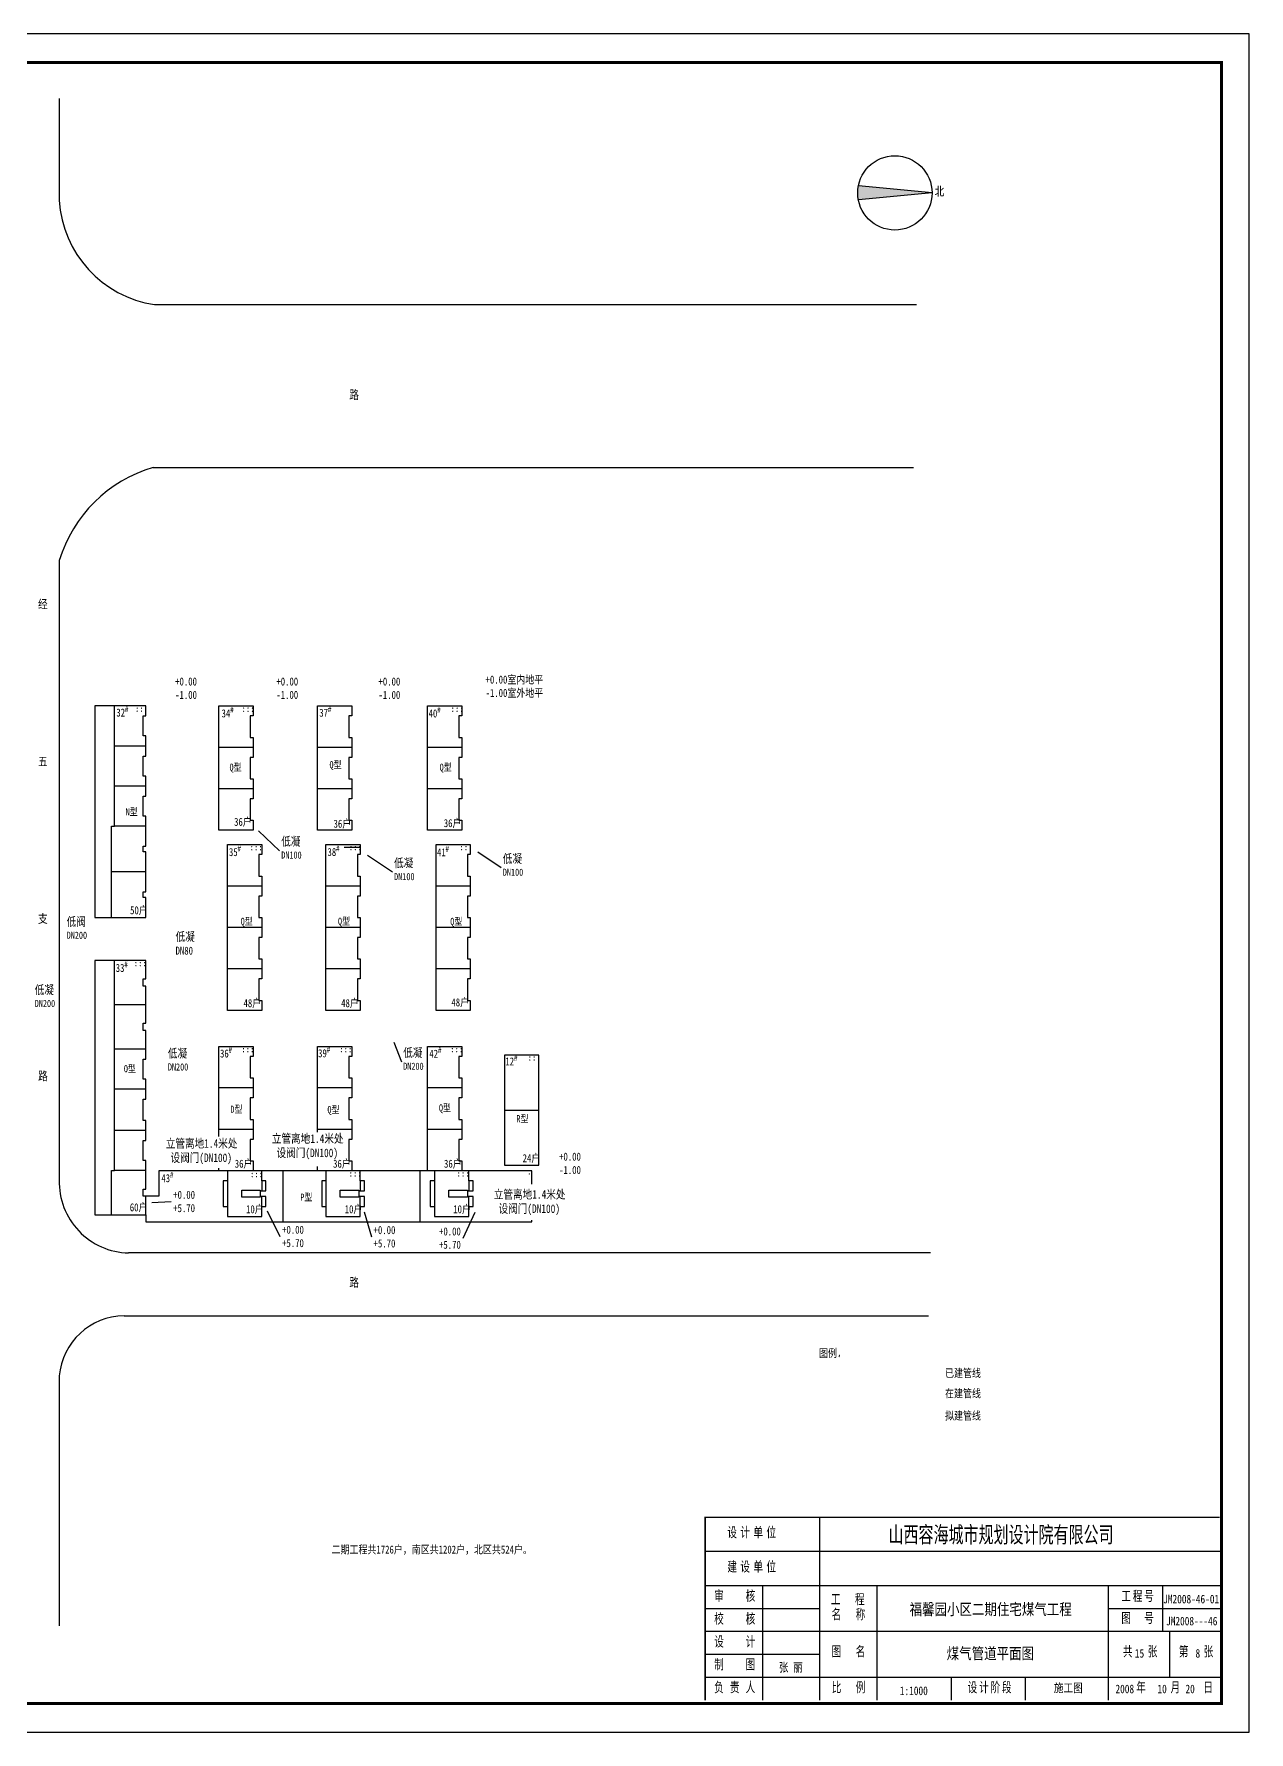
# Model space of a CAD drawing. Header units: millimetres. Extents: x 592308 to 1670214, y 1616300 to 2210300.
# Drawn here: x 1245091 to 1670214, y 1616300 to 2210300 of the extents above; entities that cross this region are included whole.
import ezdxf

# ---------------------------------------------------------------- set-up
doc = ezdxf.new("R2010")
doc.units = ezdxf.units.MM
doc.header["$LTSCALE"] = 1000
doc.layers.get('0').update_dxf_attribs({"color": 1})
doc.layers.add('O-TY', color=7, linetype='Continuous')
doc.styles.add('FSHZ', font='fszf', dxfattribs={"width": 0.8, "bigfont": 'fshz'})
doc.styles.add('HZ', font='rs.shx', dxfattribs={"width": 0.8, "bigfont": 'hztxt.shx'})
doc.styles.add('ST64S', font='ROMANS.shx', dxfattribs={"width": 0.85, "bigfont": 'ST64S.shx'})

# ---------------------------------------------------------------- blocks, each defined once
blk = doc.blocks.new('USERTQ')
for p, q in [((-140, 64), (-140, 0)), ((0, 52), (-180, 52)), ((0, 40), (-180, 40)), ((-160, 40), (-160, 0)), ((-120, 40), (-120, 0)), ((-39, 40), (-39, 0)), ((-20, 40), (-20, 24)), ((-140, 32), (-180, 32)), ((0, 32), (-39, 32)), ((0, 24), (-180, 24)), ((-17.5, 24), (-17.5, 8)), ((-140, 16), (-180, 16)), ((0, 8), (-180, 8)), ((-94, 8), (-94, 0)), ((-68, 8), (-68, 0))]:
    blk.add_line(p, q)
at = {"const_width": 0.5}
blk.add_lwpolyline([(0, 64), (-180, 64), (-180, 0)], dxfattribs=at)
for s, height, style, width, p in [('设 计 单 位', 4, 'FSHZ', 0.8, (-172.24, 56.62)), ('山西容海城市规划设计院有限公司', 6.5, 'ST64S', 0.85, (-115.86, 54.45)), ('建 设 单 位', 4, 'FSHZ', 0.8, (-172.24, 44.62)), ('审', 4, 'FSHZ', 0.8, (-176.85, 34.4)), ('核', 4, 'FSHZ', 0.8, (-165.85, 34.4)), ('工', 4, 'FSHZ', 0.8, (-136.03, 33.22)), ('程', 4, 'FSHZ', 0.8, (-127.61, 33.22)), ('工', 4, 'FSHZ', 0.8, (-34.4, 34.36)), ('程', 4, 'FSHZ', 0.8, (-30.4, 34.36)), ('号', 4, 'FSHZ', 0.8, (-26.4, 34.36)), ('校', 4, 'FSHZ', 0.8, (-176.85, 26.4)), ('核', 4, 'FSHZ', 0.8, (-165.85, 26.4)), ('名', 4, 'FSHZ', 0.8, (-135.78, 27.94)), ('称', 4, 'FSHZ', 0.8, (-127.36, 27.94)), ('图', 4, 'FSHZ', 0.8, (-34.4, 26.64)), ('号', 4, 'FSHZ', 0.8, (-26.4, 26.64)), ('设', 4, 'FSHZ', 0.8, (-176.85, 18.4)), ('计', 4, 'FSHZ', 0.8, (-165.85, 18.4)), ('图', 4, 'FSHZ', 0.8, (-135.78, 14.94)), ('名', 4, 'FSHZ', 0.8, (-127.36, 14.94)), ('共', 4, 'FSHZ', 0.8, (-33.84, 14.94)), ('张', 4, 'FSHZ', 0.8, (-25.16, 14.94)), ('第', 4, 'FSHZ', 0.8, (-14.29, 14.94)), ('张', 4, 'FSHZ', 0.8, (-5.61, 14.94)), ('制', 4, 'FSHZ', 0.8, (-176.85, 10.4)), ('图', 4, 'FSHZ', 0.8, (-165.85, 10.4)), ('比', 4, 'FSHZ', 0.8, (-135.74, 2.4)), ('例', 4, 'FSHZ', 0.8, (-127.33, 2.4)), ('设', 4, 'FSHZ', 0.8, (-88.17, 2.4)), ('计', 4, 'FSHZ', 0.8, (-84.17, 2.4)), ('阶', 4, 'FSHZ', 0.8, (-80.17, 2.4)), ('段', 4, 'FSHZ', 0.8, (-76.17, 2.4)), ('年', 4, 'FSHZ', 0.8, (-29.17, 2.4)), ('月', 4, 'FSHZ', 0.8, (-17.17, 2.4)), ('日', 4, 'FSHZ', 0.8, (-5.7, 2.4))]:
    blk.add_text(s, height=height, dxfattribs=dict(style=style, width=width)).set_placement(p)
at = {"color": 7, "style": 'FSHZ', "width": 0.8}
for s, p in [('负', (-176.85, 2.4)), ('责', (-171.35, 2.4)), ('人', (-165.85, 2.4))]:
    blk.add_text(s, height=4, dxfattribs=at).set_placement(p)
blk = doc.blocks.new('zbz2')
for q in [(-2.45, -12.77), (2.45, -12.77)]:
    blk.add_line((0, 13), q)
blk.add_circle((0, 0), 13)
blk.add_solid([(0, 13), (2.45, -12.77), (-2.45, -12.77), (0, -13)])

msp = doc.modelspace()

# ---------------------------------------------------------------- linework, layer by layer
at = {"color": 7}
for p, q in [((1670214, 2210300), (592308, 2210300)), ((1670214, 1616300), (1670214, 2210300)), ((592308, 1616300), (1670214, 1616300))]:
    msp.add_line(p, q, dxfattribs=at)
at = {"color": 7, "const_width": 1000}
msp.add_lwpolyline([(1660608, 2200300), (602308, 2200300), (602308, 1626300), (1660608, 1626300)], close=True, dxfattribs=at)
at = {"layer": 'O-TY', "color": 7}
for p, q in [((1253964, 2187698), (1253964, 2152048)), ((1287270, 2115623), (1553925, 2115623)), ((1286799, 2058623), (1552871, 2058623)), ((1253964, 2026124), (1253964, 1809406)), ((1284264, 1975223), (1266364, 1975223)), ((1266364, 1975223), (1266364, 1901223)), ((1273264, 1933223), (1273264, 1975223)), ((1284264, 1971723), (1284264, 1975223)), ((1309764, 1975223), (1321764, 1975223)), ((1309764, 1931723), (1309764, 1975223)), ((1321764, 1975223), (1321764, 1971723)), ((1344264, 1931723), (1344264, 1975223)), ((1344264, 1975223), (1356264, 1975223)), ((1356264, 1975223), (1356264, 1971723)), ((1382764, 1975223), (1394764, 1975223)), ((1382764, 1931723), (1382764, 1975223)), ((1394764, 1975223), (1394764, 1971723)), ((1283264, 1964723), (1283264, 1971723)), ((1283264, 1971723), (1284264, 1971723)), ((1320764, 1971723), (1320764, 1964223)), ((1321764, 1971723), (1320764, 1971723)), ((1356264, 1971723), (1355264, 1971723)), ((1355264, 1971723), (1355264, 1964223)), ((1393764, 1971723), (1393764, 1964223)), ((1394764, 1971723), (1393764, 1971723)), ((1284264, 1961223), (1273264, 1961223)), ((1284264, 1964723), (1283264, 1964723)), ((1284264, 1961223), (1284264, 1964723)), ((1284264, 1957723), (1284264, 1961223)), ((1321764, 1960723), (1309764, 1960723)), ((1320764, 1964223), (1321764, 1964223)), ((1321764, 1964223), (1321764, 1960723)), ((1321764, 1960723), (1321764, 1957223)), ((1356264, 1960723), (1344264, 1960723)), ((1355264, 1964223), (1356264, 1964223)), ((1356264, 1964223), (1356264, 1960723)), ((1356264, 1960723), (1356264, 1957223)), ((1394764, 1960723), (1382764, 1960723)), ((1393764, 1964223), (1394764, 1964223)), ((1394764, 1964223), (1394764, 1960723)), ((1394764, 1960723), (1394764, 1957223)), ((1283264, 1950723), (1283264, 1957723)), ((1283264, 1957723), (1284264, 1957723)), ((1320764, 1957223), (1320764, 1949723)), ((1321764, 1957223), (1320764, 1957223)), ((1356264, 1957223), (1355264, 1957223)), ((1355264, 1957223), (1355264, 1949723)), ((1393764, 1957223), (1393764, 1949723)), ((1394764, 1957223), (1393764, 1957223)), ((1284264, 1950723), (1283264, 1950723)), ((1284264, 1947223), (1284264, 1950723)), ((1320764, 1949723), (1321764, 1949723)), ((1321764, 1949723), (1321764, 1946223)), ((1355264, 1949723), (1356264, 1949723)), ((1356264, 1949723), (1356264, 1946223)), ((1393764, 1949723), (1394764, 1949723)), ((1394764, 1949723), (1394764, 1946223)), ((1284264, 1947223), (1273264, 1947223)), ((1283264, 1936723), (1283264, 1943723)), ((1283264, 1943723), (1284264, 1943723)), ((1284264, 1943723), (1284264, 1947223)), ((1321764, 1946223), (1309764, 1946223)), ((1320764, 1942723), (1320764, 1935223)), ((1321764, 1942723), (1320764, 1942723)), ((1321764, 1946223), (1321764, 1942723)), ((1356264, 1946223), (1344264, 1946223)), ((1356264, 1942723), (1355264, 1942723)), ((1355264, 1942723), (1355264, 1935223)), ((1356264, 1946223), (1356264, 1942723)), ((1394764, 1946223), (1382764, 1946223)), ((1393764, 1942723), (1393764, 1935223)), ((1394764, 1942723), (1393764, 1942723)), ((1394764, 1946223), (1394764, 1942723)), ((1284264, 1936723), (1283264, 1936723)), ((1284264, 1933223), (1284264, 1936723)), ((1272264, 1901223), (1272264, 1933223)), ((1272264, 1933223), (1273264, 1933223)), ((1284264, 1933223), (1273264, 1933223)), ((1284264, 1926223), (1284264, 1933223)), ((1321764, 1931723), (1309764, 1931723)), ((1320764, 1935223), (1321764, 1935223)), ((1321764, 1935223), (1321764, 1931723)), ((1331000, 1924586), (1323688, 1931498)), ((1356264, 1931723), (1344264, 1931723)), ((1355264, 1935223), (1356264, 1935223)), ((1356264, 1935223), (1356264, 1931723)), ((1394764, 1931723), (1382764, 1931723)), ((1393764, 1935223), (1394764, 1935223)), ((1394764, 1935223), (1394764, 1931723)), ((1283264, 1924223), (1283264, 1926223)), ((1283264, 1926223), (1284264, 1926223)), ((1312764, 1868723), (1312764, 1926723)), ((1312764, 1926723), (1324764, 1926723)), ((1324764, 1926723), (1324764, 1923223)), ((1347264, 1926723), (1359264, 1926723)), ((1347264, 1868723), (1347264, 1926723)), ((1359264, 1925723), (1353587, 1925723)), ((1359264, 1926723), (1359264, 1923223)), ((1385764, 1868723), (1385764, 1926723)), ((1385764, 1926723), (1397764, 1926723)), ((1397764, 1926723), (1397764, 1923223)), ((1284264, 1924223), (1283264, 1924223)), ((1284264, 1917223), (1284264, 1924223)), ((1324764, 1923223), (1323764, 1923223)), ((1323764, 1923223), (1323764, 1915723)), ((1358264, 1923223), (1358264, 1915723)), ((1359264, 1923223), (1358264, 1923223)), ((1370479, 1917042), (1361751, 1922967)), ((1397764, 1923223), (1396764, 1923223)), ((1396764, 1923223), (1396764, 1915723)), ((1408519, 1918567), (1400418, 1924084)), ((1284264, 1917223), (1272264, 1917223)), ((1284264, 1910223), (1284264, 1917223)), ((1323764, 1915723), (1324764, 1915723)), ((1324764, 1915723), (1324764, 1912223)), ((1358264, 1915723), (1359264, 1915723)), ((1359264, 1915723), (1359264, 1912223)), ((1396764, 1915723), (1397764, 1915723)), ((1397764, 1915723), (1397764, 1912223)), ((1283264, 1908223), (1283264, 1910223)), ((1283264, 1910223), (1284264, 1910223)), ((1284264, 1908223), (1283264, 1908223)), ((1284264, 1901223), (1284264, 1908223)), ((1324764, 1912223), (1312764, 1912223)), ((1324764, 1908723), (1323764, 1908723)), ((1323764, 1908723), (1323764, 1901223)), ((1324764, 1912223), (1324764, 1908723)), ((1359264, 1912223), (1347264, 1912223)), ((1358264, 1908723), (1358264, 1901223)), ((1359264, 1908723), (1358264, 1908723)), ((1359264, 1912223), (1359264, 1908723)), ((1397764, 1912223), (1385764, 1912223)), ((1397764, 1908723), (1396764, 1908723)), ((1396764, 1908723), (1396764, 1901223)), ((1397764, 1912223), (1397764, 1908723)), ((1266364, 1901223), (1272264, 1901223)), ((1272264, 1901223), (1284264, 1901223)), ((1323764, 1901223), (1324764, 1901223)), ((1324764, 1901223), (1324764, 1897723)), ((1358264, 1901223), (1359264, 1901223)), ((1359264, 1901223), (1359264, 1897723)), ((1396764, 1901223), (1397764, 1901223)), ((1397764, 1901223), (1397764, 1897723)), ((1324764, 1897723), (1312764, 1897723)), ((1324764, 1897723), (1324764, 1894223)), ((1359264, 1897723), (1347264, 1897723)), ((1359264, 1897723), (1359264, 1894223)), ((1397764, 1897723), (1385764, 1897723)), ((1397764, 1897723), (1397764, 1894223)), ((1324764, 1894223), (1323764, 1894223)), ((1323764, 1894223), (1323764, 1886723)), ((1358264, 1894223), (1358264, 1886723)), ((1359264, 1894223), (1358264, 1894223)), ((1397764, 1894223), (1396764, 1894223)), ((1396764, 1894223), (1396764, 1886723)), ((1272264, 1886223), (1266364, 1886223)), ((1266364, 1886223), (1266364, 1797223)), ((1284264, 1886223), (1272264, 1886223)), ((1273264, 1812723), (1273264, 1886223)), ((1284264, 1879723), (1284264, 1886223)), ((1324764, 1883223), (1312764, 1883223)), ((1323764, 1886723), (1324764, 1886723)), ((1324764, 1886723), (1324764, 1883223)), ((1324764, 1883223), (1324764, 1879723)), ((1359264, 1883223), (1347264, 1883223)), ((1358264, 1886723), (1359264, 1886723)), ((1359264, 1886723), (1359264, 1883223)), ((1359264, 1883223), (1359264, 1879723)), ((1397764, 1883223), (1385764, 1883223)), ((1396764, 1886723), (1397764, 1886723)), ((1397764, 1886723), (1397764, 1883223)), ((1397764, 1883223), (1397764, 1879723)), ((1283264, 1877223), (1283264, 1879723)), ((1283264, 1879723), (1284264, 1879723)), ((1284264, 1877223), (1283264, 1877223)), ((1284264, 1870723), (1284264, 1877223)), ((1324764, 1879723), (1323764, 1879723)), ((1323764, 1879723), (1323764, 1872223)), ((1358264, 1879723), (1358264, 1872223)), ((1359264, 1879723), (1358264, 1879723)), ((1397764, 1879723), (1396764, 1879723)), ((1396764, 1879723), (1396764, 1872223)), ((1323764, 1872223), (1324764, 1872223)), ((1324764, 1872223), (1324764, 1868723)), ((1358264, 1872223), (1359264, 1872223)), ((1359264, 1872223), (1359264, 1868723)), ((1396764, 1872223), (1397764, 1872223)), ((1397764, 1872223), (1397764, 1868723)), ((1284264, 1870723), (1273264, 1870723)), ((1284264, 1864223), (1284264, 1870723)), ((1324764, 1868723), (1312764, 1868723)), ((1359264, 1868723), (1347264, 1868723)), ((1397764, 1868723), (1385764, 1868723)), ((1283264, 1861723), (1283264, 1864223)), ((1283264, 1864223), (1284264, 1864223)), ((1284264, 1861723), (1283264, 1861723)), ((1284264, 1855223), (1284264, 1861723)), ((1284264, 1855223), (1273264, 1855223)), ((1284264, 1851723), (1284264, 1855223)), ((1309764, 1856123), (1321764, 1856123)), ((1309764, 1824632), (1309764, 1856123)), ((1321764, 1856123), (1321764, 1852623)), ((1344264, 1856123), (1356264, 1856123)), ((1344264, 1826116), (1344264, 1856123)), ((1356264, 1856123), (1356264, 1852623)), ((1371028, 1857585), (1373678, 1850702)), ((1382764, 1812623), (1382764, 1856123)), ((1382764, 1856123), (1394764, 1856123)), ((1394764, 1856123), (1394764, 1852623)), ((1283264, 1844723), (1283264, 1851723)), ((1283264, 1851723), (1284264, 1851723)), ((1321764, 1852623), (1320764, 1852623)), ((1320764, 1852623), (1320764, 1845123)), ((1355264, 1852623), (1355264, 1845123)), ((1356264, 1852623), (1355264, 1852623)), ((1394764, 1852623), (1393764, 1852623)), ((1393764, 1852623), (1393764, 1845123)), ((1421764, 1853123), (1409764, 1853123)), ((1409764, 1853123), (1409764, 1814623)), ((1421764, 1814623), (1421764, 1853123)), ((1284264, 1844723), (1283264, 1844723)), ((1284264, 1841223), (1284264, 1844723)), ((1321764, 1841623), (1309764, 1841623)), ((1320764, 1845123), (1321764, 1845123)), ((1321764, 1845123), (1321764, 1841623)), ((1321764, 1841623), (1321764, 1838123)), ((1356264, 1841623), (1344264, 1841623)), ((1355264, 1845123), (1356264, 1845123)), ((1356264, 1845123), (1356264, 1841623)), ((1356264, 1841623), (1356264, 1838123)), ((1394764, 1841623), (1382764, 1841623)), ((1393764, 1845123), (1394764, 1845123)), ((1394764, 1845123), (1394764, 1841623)), ((1394764, 1841623), (1394764, 1838123)), ((1284264, 1841223), (1273264, 1841223)), ((1283264, 1830223), (1283264, 1837723)), ((1283264, 1837723), (1284264, 1837723)), ((1284264, 1837723), (1284264, 1841223)), ((1321764, 1838123), (1320764, 1838123)), ((1320764, 1838123), (1320764, 1830623)), ((1355264, 1838123), (1355264, 1830623)), ((1356264, 1838123), (1355264, 1838123)), ((1394764, 1838123), (1393764, 1838123)), ((1393764, 1838123), (1393764, 1830623)), ((1284264, 1830223), (1283264, 1830223)), ((1284264, 1826723), (1284264, 1830223)), ((1284264, 1830223), (1284264, 1830222)), ((1320764, 1830623), (1321764, 1830623)), ((1321764, 1830623), (1321764, 1827123)), ((1355264, 1830623), (1356264, 1830623)), ((1356264, 1830623), (1356264, 1827123)), ((1393764, 1830623), (1394764, 1830623)), ((1394764, 1830623), (1394764, 1827123)), ((1409764, 1833873), (1421764, 1833873)), ((1266364, 1824192), (1266364, 1797223)), ((1284264, 1826723), (1273264, 1826723)), ((1284264, 1823223), (1284264, 1826723)), ((1321764, 1827123), (1309764, 1827123)), ((1321764, 1823623), (1320764, 1823623)), ((1320764, 1823623), (1320764, 1816123)), ((1321764, 1827123), (1321764, 1823623)), ((1356264, 1827123), (1344264, 1827123)), ((1355264, 1823623), (1355264, 1816123)), ((1356264, 1823623), (1355264, 1823623)), ((1356264, 1827123), (1356264, 1823623)), ((1394764, 1827123), (1382764, 1827123)), ((1394764, 1823623), (1393764, 1823623)), ((1393764, 1823623), (1393764, 1816123)), ((1394764, 1827123), (1394764, 1823623)), ((1283264, 1816223), (1283264, 1823223)), ((1283264, 1823223), (1284264, 1823223)), ((1272264, 1797223), (1272264, 1812723)), ((1272264, 1812723), (1273264, 1812723)), ((1284264, 1812723), (1273264, 1812723)), ((1284264, 1816223), (1283264, 1816223)), ((1284264, 1812723), (1284264, 1816223)), ((1284264, 1806223), (1284264, 1812723)), ((1419264, 1812623), (1288764, 1812623)), ((1288764, 1812623), (1288764, 1803723)), ((1309764, 1812623), (1309764, 1813585)), ((1312764, 1812623), (1312764, 1809123)), ((1320764, 1816123), (1321764, 1816123)), ((1321764, 1816123), (1321764, 1812623)), ((1324764, 1809123), (1324764, 1812623)), ((1332264, 1794723), (1332264, 1812623)), ((1344264, 1812623), (1344264, 1814093)), ((1347264, 1812623), (1347264, 1809123)), ((1355264, 1816123), (1356264, 1816123)), ((1356264, 1816123), (1356264, 1812623)), ((1359264, 1809123), (1359264, 1812623)), ((1380264, 1794723), (1380264, 1812623)), ((1385264, 1812623), (1385264, 1809123)), ((1393764, 1816123), (1394764, 1816123)), ((1394764, 1816123), (1394764, 1812623)), ((1397264, 1809123), (1397264, 1812623)), ((1409764, 1814623), (1421764, 1814623)), ((1419264, 1807999), (1419264, 1812623)), ((1283264, 1803723), (1283264, 1806223)), ((1283264, 1806223), (1284264, 1806223)), ((1312764, 1809123), (1311264, 1809123)), ((1311264, 1809123), (1311264, 1800123)), ((1312764, 1809123), (1312764, 1800123)), ((1317764, 1803373), (1317764, 1805873)), ((1317764, 1805873), (1324264, 1805873)), ((1324264, 1805873), (1324264, 1805623)), ((1326264, 1809123), (1324764, 1809123)), ((1324764, 1809123), (1324764, 1805623)), ((1326264, 1805623), (1326264, 1809123)), ((1345764, 1809123), (1345764, 1800123)), ((1347264, 1809123), (1345764, 1809123)), ((1347264, 1809123), (1347264, 1800123)), ((1352264, 1805873), (1358764, 1805873)), ((1352264, 1803373), (1352264, 1805873)), ((1358764, 1805873), (1358764, 1805623)), ((1359264, 1809123), (1359264, 1805623)), ((1360764, 1809123), (1359264, 1809123)), ((1360764, 1805623), (1360764, 1809123)), ((1385264, 1809123), (1383764, 1809123)), ((1383764, 1809123), (1383764, 1800123)), ((1385264, 1809123), (1385264, 1800123)), ((1390264, 1803373), (1390264, 1805873)), ((1390264, 1805873), (1396764, 1805873)), ((1396764, 1805873), (1396764, 1805623)), ((1398764, 1809123), (1397264, 1809123)), ((1397264, 1809123), (1397264, 1805623)), ((1398764, 1805623), (1398764, 1809123)), ((1284264, 1803723), (1283264, 1803723)), ((1284264, 1797223), (1284264, 1803723)), ((1288764, 1803723), (1284264, 1803723)), ((1286373, 1801567), (1293040, 1801893)), ((1311264, 1800123), (1312764, 1800123)), ((1312764, 1800123), (1312764, 1796623)), ((1324264, 1803373), (1317764, 1803373)), ((1324264, 1805623), (1326264, 1805623)), ((1324264, 1805623), (1324264, 1803623)), ((1326264, 1803623), (1324264, 1803623)), ((1324264, 1803623), (1324264, 1803373)), ((1324764, 1800123), (1324764, 1803623)), ((1324764, 1796623), (1324764, 1800123)), ((1324764, 1800123), (1326264, 1800123)), ((1326264, 1800123), (1326264, 1803623)), ((1345764, 1800123), (1347264, 1800123)), ((1347264, 1800123), (1347264, 1796623)), ((1358764, 1803373), (1352264, 1803373)), ((1358764, 1805623), (1358764, 1803623)), ((1358764, 1805623), (1360764, 1805623)), ((1358764, 1803623), (1358764, 1803373)), ((1360764, 1803623), (1358764, 1803623)), ((1359264, 1800123), (1359264, 1803623)), ((1359264, 1800123), (1360764, 1800123)), ((1359264, 1796623), (1359264, 1800123)), ((1360764, 1800123), (1360764, 1803623)), ((1383764, 1800123), (1385264, 1800123)), ((1385264, 1800123), (1385264, 1796623)), ((1396764, 1803373), (1390264, 1803373)), ((1396764, 1805623), (1398764, 1805623)), ((1396764, 1805623), (1396764, 1803623)), ((1398764, 1803623), (1396764, 1803623)), ((1396764, 1803623), (1396764, 1803373)), ((1397264, 1800123), (1397264, 1803623)), ((1397264, 1796623), (1397264, 1800123)), ((1397264, 1800123), (1398764, 1800123)), ((1398764, 1800123), (1398764, 1803623)), ((1266364, 1797223), (1272264, 1797223)), ((1272264, 1797223), (1284264, 1797223)), ((1284264, 1797223), (1284264, 1794723)), ((1284264, 1794723), (1332264, 1794723)), ((1312764, 1796623), (1324764, 1796623)), ((1326631, 1798582), (1331132, 1789655)), ((1332264, 1794723), (1380264, 1794723)), ((1347264, 1796623), (1359264, 1796623)), ((1360569, 1798223), (1363140, 1789546)), ((1380264, 1794723), (1419264, 1794723)), ((1385264, 1796623), (1397264, 1796623)), ((1395218, 1789069), (1399503, 1798208)), ((1419264, 1794723), (1419264, 1795374)), ((1558792, 1783923), (1278218, 1783923)), ((1276596, 1761923), (1558049, 1761923)), ((1253964, 1740854), (1253964, 1653398))]:
    msp.add_line(p, q, dxfattribs=at)
for centre, radius, start, end in [((1293028, 2154327), 39131, 183.338881, 261.53818), ((1300269, 2012177), 48360, 106.173013, 163.237724), ((1278675, 1808641), 24722, 178.225491, 268.941996), ((1276924, 1738881), 23044, 90.815826, 175.088421)]:
    msp.add_arc(centre, radius, start, end, dxfattribs=at)

# ---------------------------------------------------------------- block references
at = {"color": 7, "xscale": 1000, "yscale": 1000, "zscale": 1000}
msp.add_blockref('USERTQ', (1659941, 1627436), dxfattribs=at)
at = {"layer": 'O-TY', "color": 7, "xscale": 1000, "yscale": 1000, "zscale": 1000, "rotation": 270}
msp.add_blockref('zbz2', (1546293, 2154701), dxfattribs=at)

# ---------------------------------------------------------------- texts
at = {"layer": 'O-TY', "color": 7, "attachment_point": 1, "style": 'HZ'}
for s, insert, char_height in [('{\\fFangSong_GB2312|b0|i0|c134|p49;北}', (1560240, 2156734), 3000), ('{\\fFangSong_GB2312|b0|i0|c134|p49;经                                                                                                           四                                                                                                                                路}', (965032, 2085595), 3000), ('{\\fFangSong_GB2312|b0|i0|c134|p49;经                                   \\P\\P\\P\\P\\P\\P\\P\\P\\P\\P\\P五                                \\P\\P\\P\\P\\P\\P\\P\\P\\P\\P\\P支\\P\\P\\P\\P\\P\\P\\P\\P\\P\\P\\P路}', (1246530, 2012323), 3000), ('{\\fFangSong_GB2312|b0|i0|c134|p49;+0.00\\P-1.00}', (1294497, 1985178), 2800), ('{\\fFangSong_GB2312|b0|i0|c134|p49;+0.00\\P-1.00}', (1329912, 1985178), 2800), ('{\\fFangSong_GB2312|b0|i0|c134|p49;+0.00\\P-1.00}', (1365646, 1985178), 2800), ('{\\fFangSong_GB2312|b0|i0|c134|p49;+0.00室内地平\\P-1.00室外地平}', (1403106, 1985851), 2800), ('{\\fFangSong_GB2312|b0|i0|c134|p49;32}', (1273915, 1974323), 2800), ('{\\fFangSong_GB2312|b0|i0|c134|p49;#}', (1276870, 1975133), 2000), ('{\\fFangSong_GB2312|b0|i0|c134|p49;...}', (1280413, 1977047), 2800), ('{\\fFangSong_GB2312|b0|i0|c134|p49;...}', (1280413, 1975975), 2800), ('{\\fFangSong_GB2312|b0|i0|c134|p49;34}', (1310734, 1974046), 2800), ('{\\fFangSong_GB2312|b0|i0|c134|p49;#}', (1313689, 1974857), 2000), ('{\\fFangSong_GB2312|b0|i0|c134|p49;...}', (1317699, 1977047), 2800), ('{\\fFangSong_GB2312|b0|i0|c134|p49;...}', (1317699, 1975975), 2800), ('{\\fFangSong_GB2312|b0|i0|c134|p49;37}', (1344925, 1974264), 2800), ('{\\fFangSong_GB2312|b0|i0|c134|p49;#}', (1347880, 1975075), 2000), ('{\\fFangSong_GB2312|b0|i0|c134|p49;40}', (1383163, 1974016), 2800), ('{\\fFangSong_GB2312|b0|i0|c134|p49;#}', (1386118, 1974827), 2000), ('{\\fFangSong_GB2312|b0|i0|c134|p49;...}', (1390837, 1977047), 2800), ('{\\fFangSong_GB2312|b0|i0|c134|p49;...}', (1390837, 1975975), 2800), ('{\\f@FangSong_GB2312|b0|i0|c134|p49;Q\\fFangSong_GB2312|b0|i0|c134|p49;型}', (1313511, 1955040), 2500), ('{\\f@FangSong_GB2312|b0|i0|c134|p49;Q\\fFangSong_GB2312|b0|i0|c134|p49;型}', (1348488, 1955951), 2500), ('{\\f@FangSong_GB2312|b0|i0|c134|p49;Q\\fFangSong_GB2312|b0|i0|c134|p49;型}', (1387023, 1955053), 2500), ('{\\fFangSong_GB2312|b0|i0|c134|p49;N型}', (1277163, 1939445), 2500), ('{\\fFangSong_GB2312|b0|i0|c134|p49;36户}', (1315111, 1936105), 2800), ('{\\fFangSong_GB2312|b0|i0|c134|p49;36户}', (1349913, 1935439), 2800), ('{\\fFangSong_GB2312|b0|i0|c134|p49;36户}', (1388479, 1935644), 2800), ('{\\fFangSong_GB2312|b0|i0|c134|p49;35}', (1313313, 1925516), 2800), ('{\\fFangSong_GB2312|b0|i0|c134|p49;#}', (1316268, 1926327), 2000), ('{\\fFangSong_GB2312|b0|i0|c134|p49;...}', (1320522, 1928591), 2800), ('{\\fFangSong_GB2312|b0|i0|c134|p49;...}', (1320522, 1927520), 2800), ('{\\fFangSong_GB2312|b0|i0|c134|p49;低凝\\P\\H0.8333x;DN100}', (1331611, 1929339), 3000), ('{\\fFangSong_GB2312|b0|i0|c134|p49;38}', (1347790, 1925550), 2800), ('{\\fFangSong_GB2312|b0|i0|c134|p49;#}', (1350744, 1926361), 2000), ('{\\fFangSong_GB2312|b0|i0|c134|p49;...}', (1355244, 1928591), 2800), ('{\\fFangSong_GB2312|b0|i0|c134|p49;...}', (1355244, 1927520), 2800), ('{\\fFangSong_GB2312|b0|i0|c134|p49;41}', (1386100, 1925444), 2800), ('{\\fFangSong_GB2312|b0|i0|c134|p49;#}', (1389055, 1926254), 2000), ('{\\fFangSong_GB2312|b0|i0|c134|p49;...}', (1393957, 1928591), 2800), ('{\\fFangSong_GB2312|b0|i0|c134|p49;...}', (1393957, 1927520), 2800), ('{\\fFangSong_GB2312|b0|i0|c134|p49;低凝\\P\\H0.8333x;DN100}', (1371091, 1921794), 3000), ('{\\fFangSong_GB2312|b0|i0|c134|p49;低凝\\P\\H0.8333x;DN100}', (1409130, 1923319), 3000), ('{\\fFangSong_GB2312|b0|i0|c134|p49;低阀\\P\\H0.8333x;DN200}', (1256535, 1901276), 3000), ('{\\fFangSong_GB2312|b0|i0|c134|p49;50户}', (1278721, 1905172), 2800), ('{\\f@FangSong_GB2312|b0|i0|c134|p49;Q\\fFangSong_GB2312|b0|i0|c134|p49;型}', (1317418, 1901126), 2500), ('{\\f@FangSong_GB2312|b0|i0|c134|p49;Q\\fFangSong_GB2312|b0|i0|c134|p49;型}', (1351452, 1901188), 2500), ('{\\f@FangSong_GB2312|b0|i0|c134|p49;Q\\fFangSong_GB2312|b0|i0|c134|p49;型}', (1390739, 1901098), 2500), ('{\\fFangSong_GB2312|b0|i0|c134|p49;低凝\\P\\H0.9333x;DN80}', (1294640, 1896034), 3000), ('{\\fFangSong_GB2312|b0|i0|c134|p49;33}', (1273698, 1884993), 2800), ('{\\fFangSong_GB2312|b0|i0|c134|p49;#}', (1276653, 1885804), 2000), ('{\\fFangSong_GB2312|b0|i0|c134|p49;...}', (1280010, 1888042), 2800), ('{\\fFangSong_GB2312|b0|i0|c134|p49;...}', (1280010, 1886970), 2800), ('{\\fFangSong_GB2312|b0|i0|c134|p49;低凝\\P\\H0.8333x;DN200}', (1245361, 1877409), 3000), ('{\\fFangSong_GB2312|b0|i0|c134|p49;48户}', (1318408, 1872667), 2800), ('{\\fFangSong_GB2312|b0|i0|c134|p49;48户}', (1352576, 1872667), 2800), ('{\\fFangSong_GB2312|b0|i0|c134|p49;48户}', (1391144, 1872961), 2800), ('{\\fFangSong_GB2312|b0|i0|c134|p49;低凝\\P\\H0.8333x;DN200}', (1291950, 1855206), 3000), ('{\\fFangSong_GB2312|b0|i0|c134|p49;36}', (1310187, 1855070), 2800), ('{\\fFangSong_GB2312|b0|i0|c134|p49;#}', (1313142, 1855881), 2000), ('{\\fFangSong_GB2312|b0|i0|c134|p49;...}', (1317636, 1857931), 2800), ('{\\fFangSong_GB2312|b0|i0|c134|p49;...}', (1317636, 1856859), 2800), ('{\\fFangSong_GB2312|b0|i0|c134|p49;39}', (1344509, 1855132), 2800), ('{\\fFangSong_GB2312|b0|i0|c134|p49;#}', (1347464, 1855943), 2000), ('{\\fFangSong_GB2312|b0|i0|c134|p49;...}', (1351887, 1857931), 2800), ('{\\fFangSong_GB2312|b0|i0|c134|p49;...}', (1351887, 1856859), 2800), ('{\\fFangSong_GB2312|b0|i0|c134|p49;低凝\\P\\H0.8333x;DN200}', (1374289, 1855455), 3000), ('{\\fFangSong_GB2312|b0|i0|c134|p49;42}', (1383425, 1854979), 2800), ('{\\fFangSong_GB2312|b0|i0|c134|p49;#}', (1386380, 1855790), 2000), ('{\\fFangSong_GB2312|b0|i0|c134|p49;...}', (1390716, 1857931), 2800), ('{\\fFangSong_GB2312|b0|i0|c134|p49;...}', (1390716, 1856859), 2800), ('{\\fFangSong_GB2312|b0|i0|c134|p49;O型}', (1276540, 1849590), 2500), ('{\\fFangSong_GB2312|b0|i0|c134|p49;12}', (1410016, 1852292), 2800), ('{\\fFangSong_GB2312|b0|i0|c134|p49;#}', (1412971, 1853103), 2000), ('{\\fFangSong_GB2312|b0|i0|c134|p49;...}', (1417802, 1855015), 2800), ('{\\fFangSong_GB2312|b0|i0|c134|p49;...}', (1417802, 1853943), 2800), ('{\\f@FangSong_GB2312|b0|i0|c134|p49;D\\fFangSong_GB2312|b0|i0|c134|p49;型}', (1313820, 1835407), 2500), ('{\\f@FangSong_GB2312|b0|i0|c134|p49;Q\\fFangSong_GB2312|b0|i0|c134|p49;型}', (1347765, 1835279), 2500), ('{\\f@FangSong_GB2312|b0|i0|c134|p49;Q\\fFangSong_GB2312|b0|i0|c134|p49;型}', (1386768, 1835883), 2500), ('{\\f@FangSong_GB2312|b0|i0|c134|p49;R\\fFangSong_GB2312|b0|i0|c134|p49;型}', (1413883, 1832098), 2500), ('{\\fFangSong_GB2312|b0|i0|c134|p49;立管离地1.4米处\\P 设阀门\\f@FangSong_GB2312|b0|i0|c134|p49;(DN100)\\fFangSong_GB2312|b0|i0|c134|p49; }', (1291222, 1823694), 3000), ('{\\fFangSong_GB2312|b0|i0|c134|p49;立管离地1.4米处\\P 设阀门\\f@FangSong_GB2312|b0|i0|c134|p49;(DN100)\\fFangSong_GB2312|b0|i0|c134|p49; }', (1328338, 1825403), 3000), ('{\\fFangSong_GB2312|b0|i0|c134|p49;24户}', (1416055, 1818435), 2800), ('{\\fFangSong_GB2312|b0|i0|c134|p49;+0.00\\P-1.00}', (1428834, 1818977), 2800), ('{\\fFangSong_GB2312|b0|i0|c134|p49;#}', (1292620, 1812249), 2000), ('{\\fFangSong_GB2312|b0|i0|c134|p49;36户}', (1315349, 1816511), 2800), ('{\\fFangSong_GB2312|b0|i0|c134|p49;...}', (1320691, 1814261), 2800), ('{\\fFangSong_GB2312|b0|i0|c134|p49;36户}', (1349754, 1816511), 2800), ('{\\fFangSong_GB2312|b0|i0|c134|p49;...}', (1355171, 1814478), 2800), ('{\\fFangSong_GB2312|b0|i0|c134|p49;36户}', (1388565, 1816511), 2800), ('{\\fFangSong_GB2312|b0|i0|c134|p49;...}', (1392934, 1814478), 2800), ('{\\fFangSong_GB2312|b0|i0|c134|p49;43}', (1289666, 1811438), 2800), ('{\\fFangSong_GB2312|b0|i0|c134|p49;...}', (1320691, 1813189), 2800), ('{\\fFangSong_GB2312|b0|i0|c134|p49;...}', (1355171, 1813407), 2800), ('{\\fFangSong_GB2312|b0|i0|c134|p49;...}', (1392934, 1813407), 2800), ('{\\fFangSong_GB2312|b0|i0|c134|p49;立管离地1.4米处\\P 设阀门\\f@FangSong_GB2312|b0|i0|c134|p49;(DN100)\\fFangSong_GB2312|b0|i0|c134|p49; }', (1405997, 1805883), 3000), ('{\\fFangSong_GB2312|b0|i0|c134|p49;60户}', (1278623, 1801248), 2800), ('{\\fFangSong_GB2312|b0|i0|c134|p49;+0.00\\P+5.70}', (1293825, 1805643), 2800), ('{\\fFangSong_GB2312|b0|i0|c134|p49;10户}', (1319292, 1800587), 2800), ('{\\fFangSong_GB2312|b0|i0|c134|p49;P型}', (1338265, 1804657), 2500), ('{\\fFangSong_GB2312|b0|i0|c134|p49;10户}', (1353816, 1800587), 2800), ('{\\fFangSong_GB2312|b0|i0|c134|p49;10户}', (1391793, 1800587), 2800), ('{\\fFangSong_GB2312|b0|i0|c134|p49;+0.00\\P+5.70}', (1331917, 1793405), 2800), ('{\\fFangSong_GB2312|b0|i0|c134|p49;+0.00\\P+5.70}', (1363925, 1793296), 2800), ('{\\fFangSong_GB2312|b0|i0|c134|p49;+0.00\\P+5.70}', (1386817, 1792820), 2800), ('{\\fFangSong_GB2312|b0|i0|c134|p49;经                                                                                                           五                                                                                                                                路}', (965032, 1775076), 3000), ('{\\fFangSong_GB2312|b0|i0|c134|p49;图例.}', (1519757, 1750239), 2800), ('{\\fFangSong_GB2312|b0|i0|c134|p49;.}', (1526115, 1750643), 2800), ('{\\fFangSong_GB2312|b0|i0|c134|p49;已建管线}', (1563867, 1743255), 2800), ('{\\fFangSong_GB2312|b0|i0|c134|p49;在建管线}', (1563867, 1736130), 2800), ('{\\fFangSong_GB2312|b0|i0|c134|p49;拟建管线}', (1563867, 1728369), 2800), ('{\\fFangSong_GB2312|b0|i0|c134|p49;二期工程共1726户，南区共1202户，北区共524户。}', (1349227, 1681535), 2800), ('{\\fFangSong_GB2312|b0|i0|c134|p49;JM2008-46-01}', (1640169, 1664316), 3000), ('{\\fFangSong_GB2312|b0|i0|c134|p49;福馨园小区二期住宅煤气工程}', (1551450, 1661248), 4000), ('{\\fFangSong_GB2312|b0|i0|c134|p49;JM2008---46}', (1641179, 1656620), 3000), ('{\\fFangSong_GB2312|b0|i0|c134|p49;煤气管道平面图}', (1564431, 1645797), 4000), ('{\\fFangSong_GB2312|b0|i0|c134|p49;张 丽}', (1505720, 1640416), 3000), ('{\\fFangSong_GB2312|b0|i0|c134|p49;15           8}', (1630262, 1645335), 3000), ('{\\fFangSong_GB2312|b0|i0|c134|p49;施工图}', (1601925, 1633225), 3000), ('{\\fFangSong_GB2312|b0|i0|c134|p49;1:1000}', (1548028, 1632234), 3000), ('{\\fFangSong_GB2312|b0|i0|c134|p49;2008     10    20}', (1623475, 1632879), 3000)]:
    msp.add_mtext(s, dxfattribs=dict(at, insert=insert, char_height=char_height))
at = {"layer": 'O-TY', "color": 7, "insert": (1420954, 1812273), "char_height": 2800, "attachment_point": 1, "rotation": 270, "style": 'HZ'}
msp.add_mtext('{\\fFangSong_GB2312|b0|i0|c134|p49;.}', dxfattribs=at)

doc.saveas('drawing.dxf')
